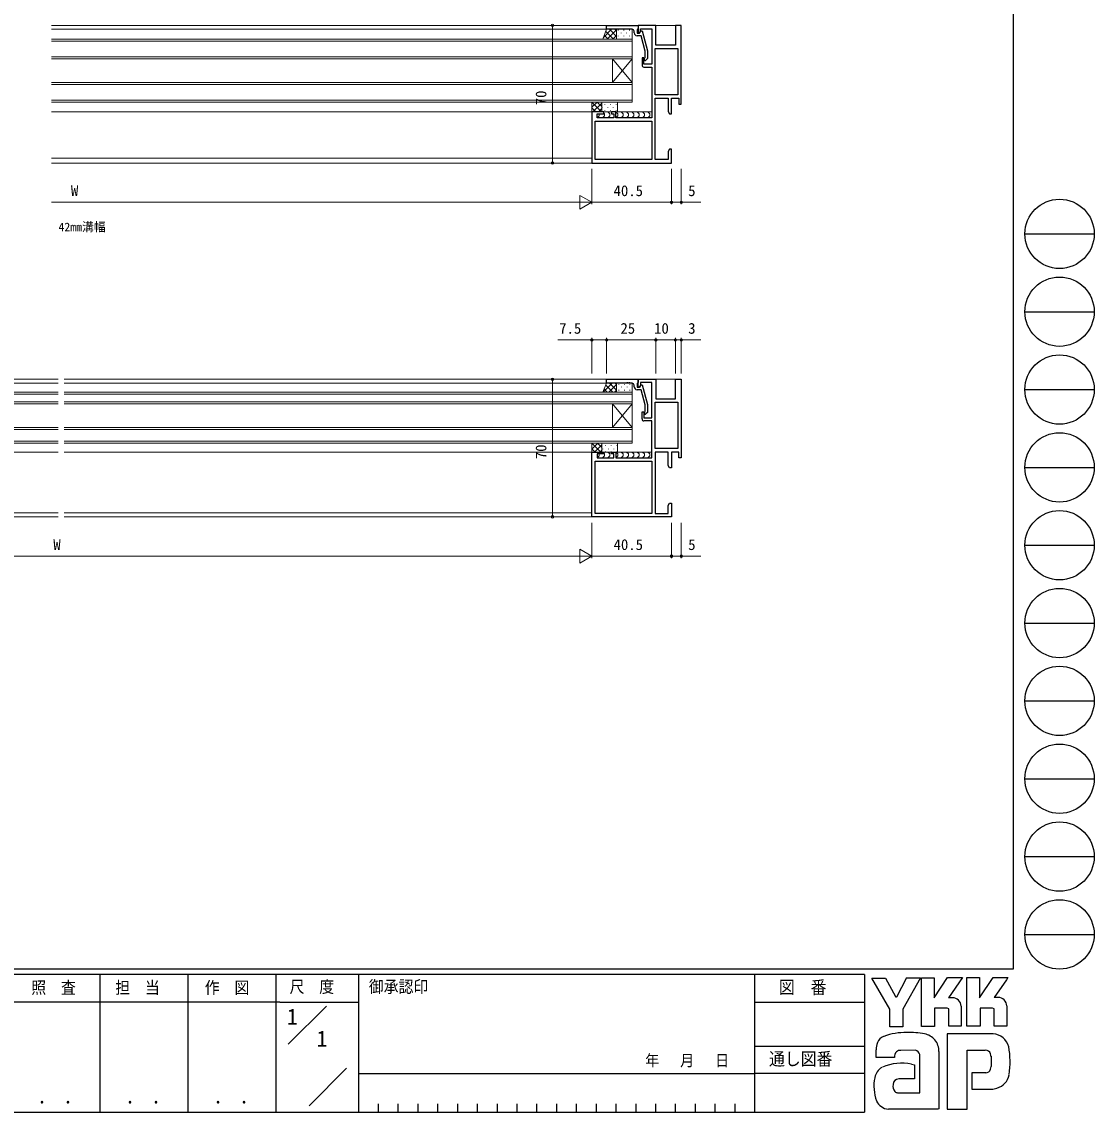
# Model space of a CAD drawing. Units: millimetres, scale not verified. Extents: x -793 to 793, y -564 to 564.
# Drawn here: x 248 to 793, y -564 to -9 of the extents above; entities that cross this region are included whole.
import ezdxf
from ezdxf.enums import TextEntityAlignment as Align

# ---------------------------------------------------------------- set-up
doc = ezdxf.new("R2010")
doc.units = ezdxf.units.MM
doc.header["$LTSCALE"] = 2
for name, color, linetype in [('0-1_USER1', 92, 'Continuous'), ('0-2_YKK_11', 134, 'Continuous'), ('0-7_YKK_ZWAK', 134, 'Continuous')]:
    doc.layers.add(name, color=color, linetype=linetype)
for name, color, linetype, lineweight in [('0-3_YKK_12', 40, 'Continuous', 18), ('0-4_YKK_13', 120, 'Continuous', 18), ('0-6_YKK_D', 200, 'Continuous', 18)]:
    doc.layers.add(name, color=color, linetype=linetype, lineweight=lineweight)
doc.styles.add('ＭＳ ゴシック', font='')
doc.styles.get('ＭＳ ゴシック').set_extended_font_data('MS Gothic')

msp = doc.modelspace()

# ---------------------------------------------------------------- linework, layer by layer
at = {"layer": '0-2_YKK_11'}
for p, q in [((559.336, -15.1), (559.336, -14.3)), ((559.336, -195.1), (559.336, -194.3))]:
    msp.add_line(p, q, dxfattribs=at)
for points in [[(537.836, -81.3), (578.336, -81.3), (578.336, -74.3), (577.336, -74.3), (576.636, -75.512), (576.636, -79.6), (570.036, -79.6), (570.036, -48.3), (576.636, -48.3), (576.636, -55.088), (577.336, -56.3), (578.336, -56.3), (578.336, -48.3), (582.036, -48.3), (582.036, -51.3), (583.336, -51.3), (583.336, -11.3), (580.336, -11.3), (580.336, -21.3), (570.336, -21.3), (570.336, -11.3), (561.336, -11.3), (561.336, -15.3), (562.136, -15.3), (562.636, -14.434), (562.636, -13), (568.336, -13), (568.336, -31), (564.336, -31), (564.336, -27.8), (563.336, -27.8), (563.336, -31.5)], [(545.336, -11.3), (561.336, -11.3), (561.336, -13), (561.036, -13.3), (560.836, -13.5), (560.836, -15.3), (562.136, -15.3), (562.829, -14.1), (563.429, -14.1), (566.136, -24.203), (566.136, -28.148), (565.361, -28.924)], [(558.336, -13.3), (557.295, -13.3), (557.111, -13.18), (556.561, -13.18), (556.378, -13.3), (556.295, -13.3), (556.111, -13.18), (555.561, -13.18), (555.378, -13.3), (545.336, -13.3), (545.336, -11.3)], [(564.512, -28.076), (564.936, -27.651), (564.936, -24.361), (562.857, -16.6), (560.836, -16.6)], [(564.336, -32.5), (568.336, -32.5), (568.336, -58.3), (550.036, -58.3), (550.036, -55.3), (547.836, -55.3), (547.836, -56.3), (549.036, -56.3), (549.036, -58.3), (540.536, -58.3), (540.536, -56.3), (543.836, -56.3), (543.836, -55.3), (537.836, -55.3), (537.836, -81.3)], [(545.336, -191.3), (561.336, -191.3), (561.336, -193), (561.036, -193.3), (560.836, -193.5), (560.836, -195.3), (562.136, -195.3), (562.829, -194.1), (563.429, -194.1), (566.136, -204.203), (566.136, -208.149), (565.361, -208.924)], [(558.336, -193.3), (557.295, -193.3), (557.111, -193.18), (556.561, -193.18), (556.378, -193.3), (556.295, -193.3), (556.111, -193.18), (555.561, -193.18), (555.378, -193.3), (545.336, -193.3), (545.336, -191.3)], [(563.336, -211.5), (563.336, -207.8), (564.336, -207.8), (564.336, -211), (568.336, -211), (568.336, -193), (562.636, -193), (562.636, -194.434), (562.136, -195.3), (561.336, -195.3), (561.336, -191.3), (570.336, -191.3), (570.336, -201.3), (580.336, -201.3), (580.336, -191.3), (583.336, -191.3), (583.336, -231.3), (582.036, -231.3), (582.036, -228.3), (578.336, -228.3), (578.336, -236.3), (577.336, -236.3), (576.636, -235.088), (576.636, -228.3), (570.036, -228.3), (570.036, -259.6), (576.636, -259.6), (576.636, -255.512), (577.336, -254.3), (578.336, -254.3), (578.336, -261.3)], [(564.512, -208.076), (564.936, -207.651), (564.936, -204.361), (562.857, -196.6), (560.836, -196.6)], [(578.336, -261.3), (537.836, -261.3), (537.836, -228.3), (543.836, -228.3), (543.836, -229.3), (540.536, -229.3), (540.536, -231.3), (549.036, -231.3), (549.036, -229.3), (547.836, -229.3), (547.836, -228.3), (550.036, -228.3), (550.036, -231.3), (568.336, -231.3), (568.336, -212.5), (564.336, -212.5)]]:
    msp.add_lwpolyline(points, dxfattribs=at)
for points in [[(581.636, -23), (581.636, -46.6), (570.036, -46.6), (570.036, -23)], [(539.536, -60), (568.336, -60), (568.336, -79.6), (539.536, -79.6)], [(570.036, -226.6), (570.036, -203), (581.636, -203), (581.636, -226.6)], [(539.536, -233), (568.336, -233), (568.336, -259.6), (539.536, -259.6)]]:
    msp.add_lwpolyline(points, close=True, dxfattribs=at)
for centre, radius, start, end in [((558.336, -14.3), 1, 0.00001, 89.99999), ((560.836, -15.1), 1.5, 180.00001, 269.99999), ((564.336, -31.5), 1, 180.00001, 269.99999), ((564.936, -28.5), 0.6, 134.99999, 315.00001), ((558.336, -194.3), 1, 0.00001, 89.99999), ((560.836, -195.1), 1.5, 180.00001, 269.99999), ((564.936, -208.5), 0.6, 134.99999, 315.00001), ((564.336, -211.5), 1, 180.00001, 269.99999)]:
    msp.add_arc(centre, radius, start, end, dxfattribs=at)
at = {"layer": '0-3_YKK_12'}
for p, q in [((545.636, -11.3), (262.836, -11.3)), ((545.836, -13.3), (262.836, -13.3)), ((262.836, -19.3), (558.336, -19.3)), ((558.336, -27.3), (262.836, -27.3)), ((548.336, -40.3), (548.336, -28.3)), ((558.336, -40.3), (548.336, -28.3)), ((558.336, -28.3), (548.336, -40.3)), ((558.336, -40.3), (558.336, -28.3)), ((262.836, -41.3), (558.336, -41.3)), ((558.336, -49.3), (262.836, -49.3)), ((568.336, -55.3), (262.836, -55.3)), ((537.836, -78.8), (262.836, -78.8)), ((538.136, -81.3), (262.836, -81.3)), ((266.336, -193.3), (-10.164, -193.3)), ((266.336, -191.3), (-9.962, -191.3)), ((545.636, -191.3), (269.336, -191.3)), ((545.836, -193.3), (269.336, -193.3)), ((-22.664, -198.8), (266.336, -198.8)), ((558.336, -197.8), (269.336, -197.8)), ((269.336, -198.8), (558.336, -198.8)), ((266.336, -202.8), (-22.664, -202.8)), ((558.336, -202.8), (269.336, -202.8)), ((548.336, -203.8), (548.336, -215.8)), ((558.336, -203.8), (548.336, -215.8)), ((558.336, -215.8), (548.336, -203.8)), ((558.336, -203.8), (558.336, -215.8)), ((558.336, -215.8), (269.336, -215.8)), ((-22.664, -216.8), (266.336, -216.8)), ((269.336, -216.8), (558.336, -216.8)), ((266.336, -222.8), (-22.664, -222.8)), ((558.336, -222.8), (269.336, -222.8)), ((266.336, -228.3), (-32.664, -228.3)), ((568.336, -228.3), (269.336, -228.3)), ((266.336, -259.3), (-2.164, -259.3)), ((537.836, -259.3), (269.336, -259.3)), ((266.336, -261.3), (-2.464, -261.3)), ((538.13, -261.3), (269.336, -261.3))]:
    msp.add_line(p, q, dxfattribs=at)
for points in [[(262.836, -28.3), (558.336, -28.3), (558.336, -18.3), (262.836, -18.3)], [(262.836, -50.3), (558.336, -50.3), (558.336, -40.3), (262.836, -40.3)], [(266.336, -197.8), (-22.664, -197.8), (-22.664, -203.8), (266.336, -203.8)], [(269.336, -203.8), (558.336, -203.8), (558.336, -197.8)], [(266.336, -215.8), (-22.664, -215.8), (-22.664, -223.8), (266.336, -223.8)], [(269.336, -223.8), (558.336, -223.8), (558.336, -215.8)]]:
    msp.add_lwpolyline(points, dxfattribs=at)
at = {"layer": '0-4_YKK_13'}
for p, q in [((547.839, -13.3), (543.668, -17.47)), ((546.058, -18.3), (544.114, -16.356)), ((548.887, -18.3), (544.922, -14.335)), ((550.336, -13.631), (545.667, -18.3)), ((550.336, -16.921), (546.715, -13.3)), ((550.336, -16.459), (548.495, -18.3)), ((550.336, -14.093), (549.544, -13.3)), ((551.236, -13.62), (551.236, -13.82)), ((552.651, -15.035), (552.651, -15.235)), ((554.066, -13.62), (554.066, -13.82)), ((555.481, -15.035), (555.481, -15.235)), ((556.896, -13.62), (556.896, -13.82)), ((558.311, -15.035), (558.311, -15.235)), ((580.336, -21.302), (580.336, -11.301)), ((551.236, -16.65), (551.236, -16.85)), ((552.651, -18.065), (552.651, -18.265)), ((554.066, -16.65), (554.066, -16.85)), ((555.481, -18.065), (555.481, -18.265)), ((556.896, -16.65), (556.896, -16.85)), ((558.311, -18.065), (558.311, -18.265)), ((540.498, -50.3), (537.836, -52.962)), ((542.742, -55.3), (537.836, -50.394)), ((539.914, -55.3), (537.836, -53.222)), ((542.836, -50.79), (538.326, -55.3)), ((542.836, -52.566), (540.571, -50.3)), ((542.836, -53.619), (541.155, -55.3)), ((543.076, -53.042), (543.076, -53.242)), ((543.54, -55.3), (548.132, -55.3)), ((544.491, -51.427), (544.491, -51.627)), ((544.491, -54.457), (544.491, -54.657)), ((545.906, -53.042), (545.906, -53.242)), ((547.321, -51.427), (547.321, -51.627)), ((547.321, -54.457), (547.321, -54.657)), ((548.736, -53.042), (548.736, -53.242)), ((549.541, -55.3), (568.336, -55.3)), ((550.151, -51.427), (550.151, -51.627)), ((550.151, -54.457), (550.151, -54.657)), ((548.159, -193.3), (543.659, -197.8)), ((550.336, -193.951), (546.487, -197.8)), ((550.336, -196.801), (546.836, -193.3)), ((550.336, -193.972), (549.664, -193.3)), ((551.546, -193.72), (551.546, -193.92)), ((554.376, -193.72), (554.376, -193.92)), ((557.206, -193.72), (557.206, -193.92)), ((580.336, -201.302), (580.336, -191.301)), ((545.679, -197.8), (544.057, -196.178)), ((548.507, -197.8), (544.927, -194.22)), ((550.336, -196.779), (549.316, -197.8)), ((551.546, -196.75), (551.546, -196.95)), ((552.961, -195.135), (552.961, -195.335)), ((554.376, -196.75), (554.376, -196.95)), ((555.791, -195.135), (555.791, -195.335)), ((557.206, -196.75), (557.206, -196.95)), ((540.818, -223.8), (537.836, -226.782)), ((537.99, -223.8), (537.836, -223.953)), ((539.534, -228.3), (537.836, -226.602)), ((542.363, -228.3), (537.863, -223.8)), ((542.836, -224.61), (539.147, -228.3)), ((542.836, -225.945), (540.691, -223.8)), ((543.386, -223.8), (543.386, -223.812)), ((543.386, -226.642), (543.386, -226.842)), ((544.801, -225.027), (544.801, -225.227)), ((546.216, -223.8), (546.216, -223.812)), ((546.216, -226.642), (546.216, -226.842)), ((547.631, -225.027), (547.631, -225.227)), ((549.046, -223.8), (549.046, -223.812)), ((549.046, -226.642), (549.046, -226.842)), ((550.461, -225.027), (550.461, -225.227)), ((542.836, -227.439), (541.975, -228.3)), ((543.54, -228.3), (548.132, -228.3)), ((544.801, -228.057), (544.801, -228.257)), ((547.631, -228.057), (547.631, -228.257)), ((549.541, -228.3), (568.336, -228.3)), ((550.461, -228.057), (550.461, -228.257))]:
    msp.add_line(p, q, dxfattribs=at)
for points in [[(550.336, -18.3), (543.336, -18.3), (545.336, -13.3), (550.336, -13.3)], [(550.336, -13.3), (550.336, -18.3), (558.336, -18.3), (558.336, -13.3)], [(542.836, -50.3), (537.836, -50.3), (537.836, -55.3), (542.836, -55.3)], [(542.836, -55.3), (542.836, -50.3), (550.836, -50.3), (550.836, -55.3)], [(550.336, -197.8), (543.336, -197.8), (545.336, -193.3), (550.336, -193.3)], [(550.336, -193.3), (550.336, -197.8), (558.336, -197.8), (558.336, -193.3)], [(542.836, -223.8), (537.836, -223.8), (537.836, -228.3), (542.836, -228.3)], [(542.836, -228.3), (542.836, -223.8), (550.836, -223.8), (550.836, -228.3)]]:
    msp.add_lwpolyline(points, close=True, dxfattribs=at)
for points in [[(580.336, -21.302), (570.336, -21.302), (570.336, -11.3), (580.336, -11.301)], [(545.952, -55.3), (546.952, -56.3), (546.952, -57.3), (545.952, -58.3)], [(550.036, -55.3), (551.036, -56.3), (551.036, -57.3), (550.124, -58.212)], [(552.744, -55.3), (553.744, -56.3), (553.744, -57.3), (552.744, -58.3)], [(555.452, -55.3), (556.452, -56.3), (556.452, -57.3), (555.452, -58.3)], [(558.16, -55.3), (559.16, -56.3), (559.16, -57.3), (558.16, -58.3)], [(560.867, -55.3), (561.867, -56.3), (561.867, -57.3), (560.867, -58.3)], [(563.575, -55.3), (564.575, -56.3), (564.575, -57.3), (563.575, -58.3)], [(566.283, -55.3), (567.283, -56.3), (567.283, -57.3), (566.283, -58.3)], [(541.536, -56.3), (541.536, -56.3), (541.536, -57.3), (540.624, -58.212)], [(543.836, -55.892), (544.244, -56.3), (544.244, -57.3), (543.244, -58.3)], [(580.336, -201.302), (570.336, -201.302), (570.336, -191.3), (580.336, -191.301)], [(541.536, -229.3), (541.536, -229.3), (541.536, -230.3), (540.624, -231.212)], [(543.836, -228.892), (544.244, -229.3), (544.244, -230.3), (543.244, -231.3)], [(545.952, -228.3), (546.952, -229.3), (546.952, -230.3), (545.952, -231.3)], [(550.036, -228.3), (551.036, -229.3), (551.036, -230.3), (550.124, -231.212)], [(552.744, -228.3), (553.744, -229.3), (553.744, -230.3), (552.744, -231.3)], [(555.452, -228.3), (556.452, -229.3), (556.452, -230.3), (555.452, -231.3)], [(558.16, -228.3), (559.16, -229.3), (559.16, -230.3), (558.16, -231.3)], [(560.867, -228.3), (561.867, -229.3), (561.867, -230.3), (560.867, -231.3)], [(563.575, -228.3), (564.575, -229.3), (564.575, -230.3), (563.575, -231.3)], [(566.283, -228.3), (567.283, -229.3), (567.283, -230.3), (566.283, -231.3)]]:
    msp.add_lwpolyline(points, dxfattribs=at)
at = {"layer": '0-6_YKK_D'}
for p, q in [((517.836, -81.3), (517.836, -11.3)), ((537.836, -84.3), (537.836, -102.3)), ((537.836, -84.3), (537.836, -102.3)), ((578.336, -84.3), (578.336, -102.3)), ((578.336, -84.3), (578.336, -102.3)), ((583.336, -84.3), (583.336, -102.3)), ((537.836, -101.3), (531.774, -97.8)), ((531.774, -97.8), (531.774, -104.8)), ((530.836, -101.3), (262.836, -101.3)), ((537.836, -101.3), (525.712, -101.3)), ((537.836, -101.3), (531.774, -104.8)), ((537.836, -101.3), (578.336, -101.3)), ((537.836, -188.3), (537.836, -170.3)), ((545.336, -188.3), (545.336, -170.3)), ((545.336, -188.3), (545.336, -170.3)), ((545.336, -171.3), (570.336, -171.3)), ((570.336, -188.3), (570.336, -170.3)), ((570.336, -188.3), (570.336, -170.3)), ((570.336, -171.3), (580.336, -171.3)), ((580.336, -188.3), (580.336, -170.3)), ((580.336, -188.3), (580.336, -170.3)), ((583.336, -188.3), (583.336, -170.3)), ((517.836, -261.3), (517.836, -191.3)), ((537.836, -264.3), (537.836, -282.3)), ((537.836, -264.3), (537.836, -282.3)), ((578.336, -264.3), (578.336, -282.3)), ((578.336, -264.3), (578.336, -282.3)), ((583.336, -264.3), (583.336, -282.3)), ((4.836, -281.3), (530.836, -281.3)), ((537.836, -281.3), (525.712, -281.3)), ((537.836, -281.3), (531.774, -277.8)), ((531.774, -277.8), (531.774, -284.8)), ((537.836, -281.3), (531.774, -284.8)), ((537.836, -281.3), (578.336, -281.3))]:
    msp.add_line(p, q, dxfattribs=at)
for points in [[(578.336, -101.3), (583.336, -101.3), (593.233, -101.3)], [(545.336, -171.3), (537.836, -171.3), (520.44, -171.3)], [(580.336, -171.3), (583.336, -171.3), (593.233, -171.3)], [(578.336, -281.3), (583.336, -281.3), (593.233, -281.3)]]:
    msp.add_lwpolyline(points, dxfattribs=at)
for centre in [(517.836, -11.3), (517.836, -81.3), (578.336, -101.3), (578.336, -101.3), (583.336, -101.3), (537.836, -171.3), (545.336, -171.3), (545.336, -171.3), (570.336, -171.3), (570.336, -171.3), (580.336, -171.3), (580.336, -171.3), (583.336, -171.3), (517.836, -191.3), (517.836, -261.3), (578.336, -281.3), (578.336, -281.3), (583.336, -281.3)]:
    msp.add_circle(centre, 0.637, dxfattribs=at)
at = {"layer": '0-7_YKK_ZWAK'}
for p, q in [((752.2, 558.7), (752.2, -491.3)), ((758.153, -117.332), (793.433, -117.332)), ((758.153, -156.924), (793.433, -156.924)), ((758.153, -196.516), (793.433, -196.516)), ((758.153, -236.108), (793.433, -236.108)), ((758.153, -275.7), (793.433, -275.7)), ((758.153, -315.292), (793.433, -315.292)), ((758.153, -354.884), (793.433, -354.884)), ((758.153, -394.476), (793.433, -394.476)), ((758.153, -434.068), (793.433, -434.068)), ((758.153, -473.66), (793.433, -473.66)), ((752.2, -491.3), (-787.8, -491.3)), ((676.6, -494.1), (-787.8, -494.1)), ((287.4, -494.1), (287.4, -564.1)), ((332.2, -494.1), (332.2, -564.1)), ((377, -494.1), (377, -564.1)), ((419, -494.1), (419, -564.1)), ((620.599, -494.1), (620.599, -564.1)), ((676.6, -494.1), (676.6, -564.1)), ((689.464, -511.697), (680.274, -495.912)), ((680.274, -495.912), (687.301, -495.912)), ((687.301, -495.912), (692.329, -505.318)), ((697.872, -495.696), (692.761, -505.642)), ((705.124, -495.696), (696.059, -511.751)), ((697.872, -495.696), (705.124, -495.696)), ((705.519, -520.563), (705.519, -495.75)), ((705.519, -495.75), (711.952, -495.75)), ((711.952, -505.947), (718.71, -495.641)), ((711.952, -495.75), (711.952, -505.947)), ((718.71, -495.641), (726.36, -495.641)), ((726.36, -495.641), (719.28, -505.913)), ((728.548, -520.347), (728.548, -495.533)), ((728.548, -495.533), (735.09, -495.533)), ((735.09, -505.917), (741.955, -495.533)), ((735.09, -495.533), (735.09, -505.917)), ((741.955, -495.533), (749.523, -495.533)), ((748.767, -496.831), (742.523, -505.751)), ((749.523, -495.533), (748.767, -496.831)), ((378.968, -508.099), (242.6, -508.099)), ((378.968, -508.099), (419, -508.099)), ((383.34, -529.572), (402.727, -510.186)), ((620.599, -508.1), (676.6, -508.1)), ((692.329, -505.318), (692.761, -505.642)), ((721.359, -505.913), (719.28, -505.913)), ((725.683, -510.237), (725.683, -520.401)), ((744.601, -505.751), (742.523, -505.751)), ((748.929, -510.237), (748.929, -520.292)), ((689.464, -520.617), (689.464, -511.697)), ((696.059, -511.751), (696.059, -520.617)), ((718.547, -511.265), (712.169, -511.265)), ((712.169, -511.265), (712.169, -520.563)), ((719.412, -511.589), (718.547, -511.265)), ((719.412, -520.401), (719.412, -511.589)), ((742.604, -520.292), (742.604, -511.535)), ((696.059, -520.617), (689.464, -520.617)), ((712.169, -520.563), (705.519, -520.563)), ((725.683, -520.401), (719.412, -520.401)), ((735.36, -520.347), (728.548, -520.347)), ((742.604, -520.191), (742.705, -520.292)), ((748.929, -520.292), (742.604, -520.292)), ((718.656, -524.293), (718.656, -562.513)), ((741.847, -524.293), (718.656, -524.293)), ((620.599, -530.499), (676.6, -530.499)), ((702.492, -532.51), (695.097, -532.65)), ((704.654, -554.242), (704.654, -534.78)), ((714.439, -533.267), (714.439, -562.459)), ((728.711, -562.513), (728.711, -532.618)), ((728.711, -532.618), (738.009, -532.618)), ((740.946, -535.613), (740.982, -540.881)), ((393.944, -560.79), (412.992, -541.742)), ((700.546, -539.646), (701.951, -539.97)), ((701.951, -539.97), (701.951, -547.16)), ((419, -544.5), (620.599, -544.5)), ((676.6, -544.499), (620.599, -544.499)), ((701.951, -547.16), (693.962, -547.169)), ((738.225, -544.079), (731.143, -544.079)), ((731.143, -544.079), (731.143, -552.35)), ((693.41, -554.242), (704.654, -554.242)), ((703.789, -554.242), (704.492, -554.242)), ((704.654, -554.24), (704.656, -554.242)), ((731.143, -552.35), (741.793, -552.35)), ((741.793, -552.35), (743.955, -551.863)), ((429.08, -559.9), (429.08, -564.1)), ((439.16, -559.9), (439.16, -564.1)), ((449.24, -559.9), (449.24, -564.1)), ((459.32, -559.9), (459.32, -564.1)), ((469.4, -559.9), (469.4, -564.1)), ((479.48, -559.9), (479.48, -564.1)), ((489.56, -559.9), (489.56, -564.1)), ((499.64, -559.9), (499.64, -564.1)), ((509.72, -559.9), (509.72, -564.1)), ((519.8, -559.9), (519.8, -564.1)), ((529.88, -559.9), (529.88, -564.1)), ((539.96, -559.9), (539.96, -564.1)), ((550.04, -559.9), (550.04, -564.1)), ((560.12, -559.9), (560.12, -564.1)), ((570.2, -559.9), (570.2, -564.1)), ((580.279, -559.9), (580.279, -564.1)), ((590.359, -559.9), (590.359, -564.1)), ((600.439, -559.9), (600.439, -564.1)), ((610.519, -559.9), (610.519, -564.1)), ((-787.8, -564.1), (676.6, -564.1)), ((691.734, -562.621), (688.761, -562.621)), ((713.79, -562.567), (691.734, -562.621)), ((714.439, -562.459), (713.79, -562.567)), ((718.656, -562.513), (727.143, -562.513)), ((727.143, -562.513), (728.711, -562.513))]:
    msp.add_line(p, q, dxfattribs=at)
for points in [[(742.604, -511.535), (741.739, -511.211), (735.36, -511.211), (735.36, -520.347)], [(691.734, -536.24), (682.436, -536.24), (682.436, -532.382)]]:
    msp.add_lwpolyline(points, dxfattribs=at)
for centre in [(775.793, -117.332), (775.793, -156.924), (775.793, -196.516), (775.793, -236.108), (775.793, -275.7), (775.793, -315.292), (775.793, -354.884), (775.793, -394.476), (775.793, -434.068), (775.793, -473.66)]:
    msp.add_circle(centre, 17.64, dxfattribs=at)
for centre, radius, start, end in [((721.358, -510.238), 4.325, 0.00166, 89.99604), ((744.601, -510.075), 4.325, 0.00166, 89.99604), ((687.813, -530.211), 4.887, 109.02127, 161.51264), ((698.044, -558.902), 35.36, 89.89165, 109.30848), ((699.083, -565.026), 41.496, 78.7801, 91.46938), ((705.661, -533.093), 8.897, 40.66422, 80.31694), ((741.544, -532.981), 8.682, 14.44572, 87.08746), ((692.519, -532.431), 10.075, 158.41083, 179.71775), ((705.218, -533.071), 9.223, 358.78059, 38.76563), ((708.932, -538.474), 41.72, 350.99027, 10.67625), ((695.951, -536.114), 4.218, 138.46382, 181.71359), ((694.83, -536.041), 3.402, 85.50551, 126.78038), ((701.512, -535.608), 3.249, 14.7552, 72.44995), ((738.329, -535.058), 2.458, 16.43123, 96.91661), ((733.662, -536.515), 7.347, 4.93423, 17.03552), ((689.454, -547.955), 7.816, 121.82711, 169.08475), ((695.641, -565.808), 26.618, 79.38098, 112.05825), ((738.227, -541.467), 2.611, 269.95468, 342.90145), ((733.62, -540.182), 7.393, 343.6902, 354.75362), ((703.498, -550.89), 22.165, 168.76372, 199.80079), ((693.98, -550.059), 2.89, 90.33953, 178.03639), ((741.67, -543.59), 8.583, 285.44291, 349.90448), ((695.764, -550.756), 4.737, 171.08203, 216.71923), ((693.9, -551.23), 3.051, 230.9728, 260.75491), ((689.48, -554.985), 7.646, 207.31435, 263.59464)]:
    msp.add_arc(centre, radius, start, end, dxfattribs=at)

# ---------------------------------------------------------------- texts
at = {"layer": '0-1_USER1', "style": 'ＭＳ ゴシック'}
msp.add_text('42mm溝幅', height=4.399, dxfattribs=at).set_placement((266.422, -117.351), align=Align.BOTTOM_LEFT)
at = {"layer": '0-1_USER1', "color": 3, "style": 'ＭＳ ゴシック'}
for p in [(382.6, -522.099), (397.667, -533.299)]:
    msp.add_text('1', height=8.211, dxfattribs=at).set_placement(p, align=Align.BOTTOM_LEFT)
at = {"layer": '0-6_YKK_D', "style": 'ＭＳ ゴシック'}
for p in [(516.336, -51.925), (516.336, -231.925)]:
    msp.add_text('70', height=5.499, rotation=90, dxfattribs=at).set_placement(p, align=Align.BOTTOM_LEFT)
for s, p in [('W', (272.751, -99.8)), ('40.5', (548.882, -99.8)), ('5', (586.832, -99.8)), ('7.5', (521.215, -169.8)), ('25', (552.382, -169.8)), ('10', (569.498, -169.8)), ('3', (586.832, -169.8)), ('W', (263.788, -279.8)), ('40.5', (548.882, -279.8)), ('5', (586.832, -279.8))]:
    msp.add_text(s, height=5.499, dxfattribs=at).set_placement(p, align=Align.BOTTOM_LEFT)
at = {"layer": '0-7_YKK_ZWAK', "style": 'ＭＳ ゴシック', "width": 0.9}
for s, height, p in [('照  査', 6.158, (252.578, -505.661)), ('担  当', 6.158, (295.309, -505.661)), ('作  図', 6.158, (340.84, -505.624)), ('尺  度', 6.158, (384.025, -505.174)), ('御承認印', 6.158, (424.334, -505.166)), ('図\u3000番', 6.569, (632.995, -505.824)), ('年   月   日', 5.805, (564.953, -542.438)), ('通し図番', 6.569, (627.957, -542.269)), (' ． ．', 7.185, (251.51, -561.992)), (' ． ．', 7.185, (296.31, -561.992)), (' ． ．', 7.185, (341.11, -561.992))]:
    msp.add_text(s, height=height, dxfattribs=at).set_placement(p, align=Align.BOTTOM_LEFT)

doc.saveas('drawing.dxf')
